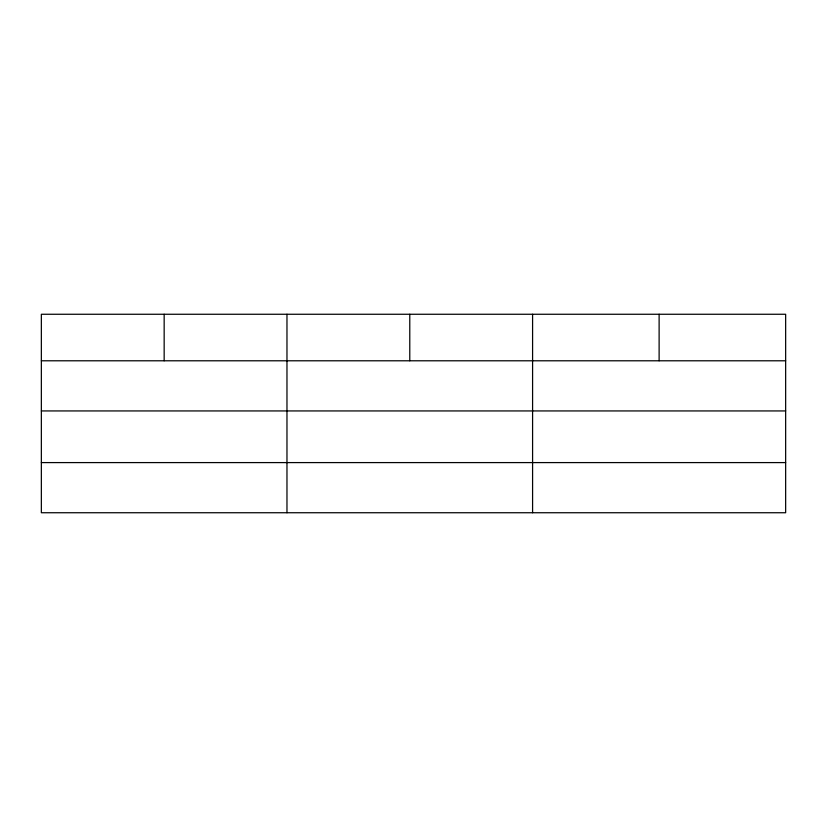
<?xml version="1.0" encoding="UTF-8"?>
<svg xmlns="http://www.w3.org/2000/svg" width="827" height="827" viewBox="0 0 827 827"><rect width="100%" height="100%" fill="white"/><g stroke="black" fill="none" stroke-linecap="round" stroke-linejoin="round"><path stroke-width="1.24" d="M785.65 410.936L785.65 314.26L41.35 314.26L41.35 512.74L785.65 512.74L785.65 410.936L41.35 410.936M41.35 360.789L785.65 360.789M41.35 462.593L785.65 462.593M659.119 314.26L659.119 360.789M532.588 314.26L532.588 512.74M409.778 314.26L409.778 360.789M286.969 314.26L286.969 512.74M164.16 314.26L164.16 360.789"/></g></svg>
